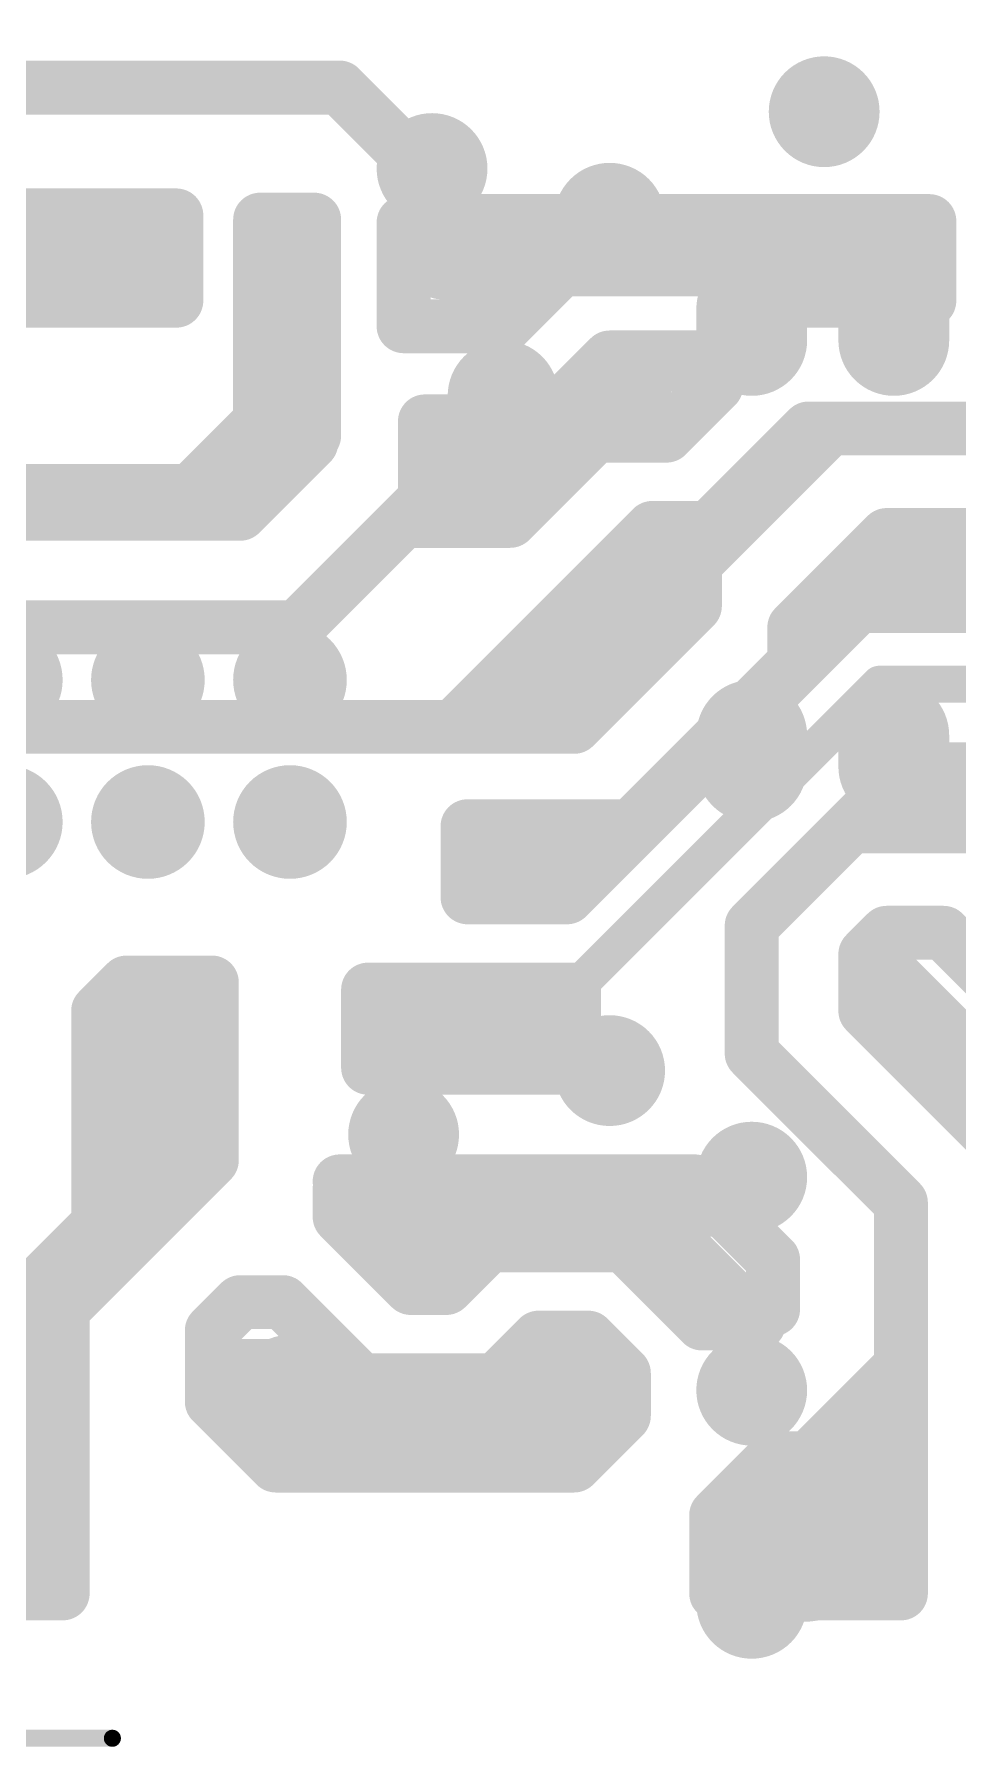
# Model space of a CAD drawing. Extents: x 13 to 23.9, y 0.2 to 11.6.
# Drawn here: x 13.691 to 14.341, y 3.804 to 5.01 of the extents above; entities that cross this region are included whole.
import ezdxf

# ---------------------------------------------------------------- set-up
doc = ezdxf.new("R2010")
doc.units = 0
doc.header["$MEASUREMENT"] = 0
doc.layers.add('BOARD', color=250, linetype='Continuous')
doc.layers.add('BOTTOM', color=250, linetype='Continuous')
doc.layers.get('0').off()

# ---------------------------------------------------------------- blocks, each defined once
blk = doc.blocks.new('UNIT_DISC')
at = {"linetype": 'Continuous', "const_width": 0.5}
blk.add_lwpolyline([(0.25, 0, 1), (-0.25, 0, 1)], format="xyb", close=True, dxfattribs=at)
blk = doc.blocks.new('SHAPE_EL_800_800_0_0_0_0')
at = {"xscale": 0.08, "yscale": 0.08, "zscale": 0.08}
blk.add_blockref('UNIT_DISC', (0, 0), dxfattribs=at)
blk = doc.blocks.new('P_EX80Y80D16A37')
at = {"layer": 'BOTTOM'}
blk.add_blockref('SHAPE_EL_800_800_0_0_0_0', (0, 0), dxfattribs=at)
blk = doc.blocks.new('P_EX80Y80D16A30')
at = {"layer": 'BOTTOM'}
blk.add_blockref('SHAPE_EL_800_800_0_0_0_0', (0, 0), dxfattribs=at)
blk = doc.blocks.new('J103')
for name, p in [('P_EX80Y80D16A30', (13.49, 9.312)), ('P_EX80Y80D16A37', (14.19, 9.312))]:
    blk.add_blockref(name, p)
blk = doc.blocks.new('SHAPE_EL_1000_1000_0_0_0_0')
at = {"xscale": 0.1, "yscale": 0.1, "zscale": 0.1}
blk.add_blockref('UNIT_DISC', (0, 0), dxfattribs=at)
blk = doc.blocks.new('P_EX100Y100D18A11')
at = {"layer": 'BOTTOM'}
blk.add_blockref('SHAPE_EL_1000_1000_0_0_0_0', (0, 0), dxfattribs=at)
blk = doc.blocks.new('P_EX100Y100D18A12')
at = {"layer": 'BOTTOM'}
blk.add_blockref('SHAPE_EL_1000_1000_0_0_0_0', (0, 0), dxfattribs=at)
blk = doc.blocks.new('P_EX100Y100D18A13')
at = {"layer": 'BOTTOM'}
blk.add_blockref('SHAPE_EL_1000_1000_0_0_0_0', (0, 0), dxfattribs=at)
blk = doc.blocks.new('P4')
for name, p in [('P_EX100Y100D18A13', (13.475, 9.087)), ('P_EX100Y100D18A12', (13.675, 9.087)), ('P_EX100Y100D18A11', (13.875, 9.087))]:
    blk.add_blockref(name, p)
blk = doc.blocks.new('P_EX100Y100D18A14')
at = {"layer": 'BOTTOM'}
blk.add_blockref('SHAPE_EL_1000_1000_0_0_0_0', (0, 0), dxfattribs=at)
blk = doc.blocks.new('P_EX100Y100D18A15')
at = {"layer": 'BOTTOM'}
blk.add_blockref('SHAPE_EL_1000_1000_0_0_0_0', (0, 0), dxfattribs=at)
blk = doc.blocks.new('P_EX100Y100D18A16')
at = {"layer": 'BOTTOM'}
blk.add_blockref('SHAPE_EL_1000_1000_0_0_0_0', (0, 0), dxfattribs=at)
blk = doc.blocks.new('P3')
for name, p in [('P_EX100Y100D18A16', (14.462, 9.087)), ('P_EX100Y100D18A15', (14.662, 9.087)), ('P_EX100Y100D18A14', (14.862, 9.087))]:
    blk.add_blockref(name, p)
blk = doc.blocks.new('SHAPE_EL_780_780_0_0_0_0')
at = {"xscale": 0.078, "yscale": 0.078, "zscale": 0.078}
blk.add_blockref('UNIT_DISC', (0, 0), dxfattribs=at)
blk = doc.blocks.new('P_EX78Y78D16A')
at = {"layer": 'BOTTOM'}
blk.add_blockref('SHAPE_EL_780_780_0_0_0_0', (0, 0), dxfattribs=at)
blk = doc.blocks.new('J7')
for p in [(14.325, 10.025), (14.325, 9.425)]:
    blk.add_blockref('P_EX78Y78D16A', p)
blk = doc.blocks.new('P_EX80Y80D16A33')
at = {"layer": 'BOTTOM'}
blk.add_blockref('SHAPE_EL_800_800_0_0_0_0', (0, 0), dxfattribs=at)
blk = doc.blocks.new('P_EX80Y80D16A40')
at = {"layer": 'BOTTOM'}
blk.add_blockref('SHAPE_EL_800_800_0_0_0_0', (0, 0), dxfattribs=at)
blk = doc.blocks.new('R18C')
for name, p in [('P_EX80Y80D16A33', (13.835, 9.856)), ('P_EX80Y80D16A40', (14.235, 9.857))]:
    blk.add_blockref(name, p)
blk = doc.blocks.new('P_EX80Y80D16A11')
at = {"layer": 'BOTTOM'}
blk.add_blockref('SHAPE_EL_800_800_0_0_0_0', (0, 0), dxfattribs=at)
blk = doc.blocks.new('P_EX80Y80D16A41')
at = {"layer": 'BOTTOM'}
blk.add_blockref('SHAPE_EL_800_800_0_0_0_0', (0, 0), dxfattribs=at)
blk = doc.blocks.new('F')
for name, p in [('P_EX80Y80D16A11', (13.995, 9.447)), ('P_EX80Y80D16A41', (14.195, 9.447))]:
    blk.add_blockref(name, p)
blk = doc.blocks.new('SHAPE_OV_800_800_0_0_0_0')
at = {"linetype": 'Continuous', "const_width": 0.08}
blk.add_lwpolyline([(0, 0), (0, 0)], dxfattribs=at)
at = {"xscale": 0.08, "yscale": 0.08, "zscale": 0.08}
blk.add_blockref('UNIT_DISC', (0, 0), dxfattribs=at)
blk.add_blockref('UNIT_DISC', (0, 0), dxfattribs=at)
blk = doc.blocks.new('P_OX80Y80D17A')
at = {"layer": 'BOTTOM'}
blk.add_blockref('SHAPE_OV_800_800_0_0_0_0', (0, 0), dxfattribs=at)
blk = doc.blocks.new('CN1')
for p in [(13.7, 9.7), (13.8, 9.7), (13.9, 9.7), (14, 9.7), (14.1, 9.7), (13.7, 9.6), (13.8, 9.6), (13.9, 9.6), (14, 9.6), (14.1, 9.6)]:
    blk.add_blockref('P_OX80Y80D17A', p)
blk = doc.blocks.new('J4')
for p in [(13.7, 9.2), (14.1, 9.2)]:
    blk.add_blockref('P_EX78Y78D16A', p)
blk = doc.blocks.new('J6')
for p in [(13.8, 10.06), (14.2, 10.06)]:
    blk.add_blockref('P_EX78Y78D16A', p)
blk = doc.blocks.new('SHAPE_OV_780_1000_0_0_0_0')
at = {"linetype": 'Continuous', "const_width": 0.078}
blk.add_lwpolyline([(0, -0.011), (0, 0.011)], dxfattribs=at)
at = {"xscale": 0.078, "yscale": 0.078, "zscale": 0.078}
for p in [(0, 0.011), (0, -0.011)]:
    blk.add_blockref('UNIT_DISC', p, dxfattribs=at)
blk = doc.blocks.new('P_OX78Y100D16A')
at = {"layer": 'BOTTOM'}
blk.add_blockref('SHAPE_OV_780_1000_0_0_0_0', (0, 0), dxfattribs=at)
blk = doc.blocks.new('U1')
for p in [(14.425, 9.95), (14.525, 9.95), (14.625, 9.95), (14.725, 9.95), (14.425, 9.65), (14.525, 9.65), (14.625, 9.65), (14.725, 9.65)]:
    blk.add_blockref('P_OX78Y100D16A', p)
blk = doc.blocks.new('R6')
for p in [(14.475, 10.5), (14.476, 10.1)]:
    blk.add_blockref('P_EX78Y78D16A', p)
blk = doc.blocks.new('J5')
for p in [(13.78, 9.38), (14.18, 9.38)]:
    blk.add_blockref('P_EX78Y78D16A', p)
blk = doc.blocks.new('R3')
for p in [(14.425, 9.05), (14.825, 9.05)]:
    blk.add_blockref('P_EX78Y78D16A', p)
blk = doc.blocks.new('R1')
for p in [(13.85, 9.9), (14.25, 9.9)]:
    blk.add_blockref('P_EX78Y78D16A', p)
blk = doc.blocks.new('R5')
for p in [(14.425, 9.35), (14.825, 9.35)]:
    blk.add_blockref('P_EX78Y78D16A', p)
blk = doc.blocks.new('R4')
for p in [(14.425, 9.2), (14.825, 9.2)]:
    blk.add_blockref('P_EX78Y78D16A', p)

msp = doc.modelspace()

# ---------------------------------------------------------------- linework, layer by layer
at = {"layer": 'BOARD', "linetype": 'Continuous', "const_width": 0.012}
msp.add_lwpolyline([(13.0457, 3.8101), (13.7457, 3.8101)], dxfattribs=at)
at = {"layer": 'BOTTOM', "linetype": 'Continuous'}
for points, const_width in [([(13.6657, 4.9721), (13.9057, 4.9721)], 0.038), ([(13.9057, 4.9721), (13.9707, 4.9071)], 0.038), ([(13.9707, 4.8471), (13.9707, 4.9071)], 0.038), ([(13.5557, 4.8821), (13.7907, 4.8821)], 0.038), ([(13.7887, 4.8661), (13.7887, 4.8791)], 0.038), ([(13.7887, 4.8661), (13.7887, 4.8791)], 0.038), ([(13.7907, 4.8321), (13.7907, 4.8821)], 0.038), ([(13.8497, 4.7371), (13.8497, 4.8791)], 0.038), ([(13.8497, 4.7371), (13.8497, 4.8791)], 0.038), ([(13.8507, 4.8791), (13.8877, 4.8791)], 0.038), ([(13.8507, 4.8791), (13.8877, 4.8791)], 0.038), ([(13.8877, 4.7271), (13.8877, 4.8791)], 0.038), ([(13.8877, 4.7271), (13.8877, 4.8791)], 0.038), ([(13.9507, 4.8041), (13.9507, 4.8771)], 0.038), ([(13.9507, 4.8041), (13.9507, 4.8771)], 0.038), ([(13.9537, 4.8781), (14.3207, 4.8781)], 0.038), ([(13.9537, 4.8781), (14.3207, 4.8781)], 0.038), ([(14.3207, 4.8221), (14.3207, 4.8781)], 0.038), ([(14.3207, 4.8221), (14.3207, 4.8781)], 0.038), ([(13.7887, 4.8291), (13.7887, 4.8661)], 0.038), ([(13.7887, 4.8291), (13.7887, 4.8661)], 0.038), ([(13.9767, 4.8421), (13.9767, 4.8721)], 0.038), ([(13.9767, 4.8421), (13.9767, 4.8721)], 0.038), ([(13.5607, 4.8521), (13.7807, 4.8521)], 0.038), ([(13.6707, 4.8561), (13.7707, 4.8561)], 0.05), ([(13.6707, 4.8561), (13.7707, 4.8561)], 0.05), ([(13.6707, 4.8561), (13.7707, 4.8561)], 0.038), ([(13.6707, 4.8561), (13.7707, 4.8561)], 0.038), ([(13.7907, 4.8221), (13.7907, 4.8521)], 0.038), ([(13.8707, 4.7311), (13.8707, 4.8561)], 0.05), ([(13.8707, 4.7311), (13.8707, 4.8561)], 0.038), ([(13.8707, 4.7311), (13.8707, 4.8561)], 0.038), ([(13.9707, 4.8561), (14.2707, 4.8561)], 0.05), ([(13.9707, 4.8561), (14.2707, 4.8561)], 0.05), ([(13.9707, 4.8561), (14.2707, 4.8561)], 0.038), ([(13.9707, 4.8561), (14.2707, 4.8561)], 0.038), ([(14.2587, 4.8551), (14.3087, 4.8551)], 0.038), ([(14.2587, 4.8551), (14.3087, 4.8551)], 0.038), ([(14.3087, 4.8551), (14.3147, 4.8491)], 0.038), ([(14.3087, 4.8551), (14.3147, 4.8491)], 0.038), ([(13.9767, 4.8421), (13.9827, 4.8421)], 0.038), ([(13.9767, 4.8421), (13.9827, 4.8421)], 0.038), ([(13.9827, 4.8421), (14.0017, 4.8421)], 0.038), ([(13.9827, 4.8421), (14.0017, 4.8421)], 0.038), ([(14.0017, 4.8421), (14.0157, 4.8281)], 0.038), ([(14.0017, 4.8421), (14.0157, 4.8281)], 0.038), ([(14.0217, 4.8041), (14.0617, 4.8441)], 0.038), ([(14.0217, 4.8041), (14.0617, 4.8441)], 0.038), ([(14.0617, 4.8441), (14.2117, 4.8441)], 0.038), ([(14.0617, 4.8441), (14.2117, 4.8441)], 0.038), ([(14.2117, 4.8441), (14.2337, 4.8221)], 0.038), ([(14.2117, 4.8441), (14.2337, 4.8221)], 0.038), ([(13.5927, 4.8291), (13.7887, 4.8291)], 0.038), ([(13.5927, 4.8291), (13.7887, 4.8291)], 0.038), ([(13.8857, 4.7221), (13.8857, 4.8371)], 0.038), ([(13.5457, 4.8221), (13.7907, 4.8221)], 0.038), ([(14.2337, 4.8221), (14.3207, 4.8221)], 0.038), ([(14.2337, 4.8221), (14.3207, 4.8221)], 0.038), ([(13.9507, 4.8041), (14.0217, 4.8041)], 0.038), ([(13.9507, 4.8041), (14.0217, 4.8041)], 0.038), ([(14.0257, 4.7121), (14.0957, 4.7821)], 0.038), ([(14.0957, 4.7821), (14.1457, 4.7821)], 0.038), ([(14.1207, 4.7821), (14.1707, 4.7821)], 0.038), ([(14.1307, 4.7821), (14.1707, 4.7821)], 0.038), ([(14.1457, 4.7771), (14.1457, 4.7821)], 0.038), ([(14.1707, 4.7621), (14.1707, 4.7821)], 0.038), ([(14.1707, 4.7671), (14.1707, 4.7821)], 0.038), ([(14.0507, 4.7371), (14.0907, 4.7771)], 0.038), ([(14.0907, 4.7771), (14.1457, 4.7771)], 0.038), ([(14.1657, 4.7671), (14.1707, 4.7671)], 0.038), ([(14.0757, 4.7171), (14.1207, 4.7621)], 0.038), ([(14.1357, 4.7271), (14.1707, 4.7621)], 0.038), ([(13.8007, 4.6881), (13.8497, 4.7371)], 0.038), ([(13.8007, 4.6881), (13.8497, 4.7371)], 0.038), ([(13.9657, 4.7371), (14.0507, 4.7371)], 0.038), ([(13.9657, 4.6771), (13.9657, 4.7371)], 0.038), ([(14.1257, 4.6221), (14.2357, 4.7321)], 0.038), ([(14.2357, 4.7321), (14.3607, 4.7321)], 0.038), ([(13.8357, 4.6721), (13.8857, 4.7221)], 0.038), ([(14.0257, 4.6671), (14.0857, 4.7271)], 0.038), ([(14.0307, 4.5221), (14.2307, 4.7221)], 0.038), ([(14.0857, 4.7271), (14.1357, 4.7271)], 0.038), ([(14.1557, 4.6371), (14.2457, 4.7271)], 0.038), ([(13.8157, 4.6801), (13.8457, 4.7101)], 0.038), ([(13.8457, 4.7101), (13.8557, 4.7101)], 0.038), ([(13.8757, 4.5921), (14.0007, 4.7171)], 0.038), ([(14.0007, 4.7171), (14.0757, 4.7171)], 0.038), ([(13.6387, 4.6881), (13.8007, 4.6881)], 0.038), ([(13.6387, 4.6881), (13.8007, 4.6881)], 0.038), ([(13.4657, 4.6721), (13.8357, 4.6721)], 0.038), ([(13.8757, 4.5921), (13.9507, 4.6671)], 0.038), ([(13.9507, 4.6671), (14.0257, 4.6671)], 0.038), ([(13.9857, 4.5221), (14.1257, 4.6621)], 0.038), ([(14.1257, 4.6621), (14.1607, 4.6621)], 0.038), ([(14.2257, 4.5921), (14.2907, 4.6571)], 0.038), ([(14.2907, 4.6571), (14.4007, 4.6571)], 0.038), ([(14.0607, 4.5571), (14.1407, 4.6371)], 0.038), ([(14.1557, 4.6071), (14.1557, 4.6371)], 0.038), ([(14.0257, 4.5221), (14.1307, 4.6271)], 0.038), ([(14.0857, 4.4221), (14.2907, 4.6271)], 0.038), ([(14.2907, 4.6271), (14.3957, 4.6271)], 0.038), ([(14.0657, 4.4021), (14.2707, 4.6071)], 0.038), ([(14.0707, 4.5221), (14.1557, 4.6071)], 0.038), ([(14.2707, 4.6071), (14.3857, 4.6071)], 0.038), ([(13.5407, 4.5921), (13.8757, 4.5921)], 0.038), ([(14.1107, 4.4521), (14.2557, 4.5971)], 0.038), ([(14.2257, 4.5671), (14.2257, 4.5921)], 0.038), ([(14.0407, 4.5571), (14.0607, 4.5571)], 0.038), ([(14.0307, 4.2971), (14.2857, 4.5521)], 0.026), ([(14.2857, 4.5521), (14.5107, 4.5521)], 0.026), ([(13.5757, 4.5221), (13.7307, 4.5221)], 0.038), ([(13.6107, 4.5221), (14.0257, 4.5221)], 0.038), ([(13.9857, 4.5221), (14.0707, 4.5221)], 0.038), ([(14.1957, 4.3821), (14.3057, 4.4921)], 0.038), ([(14.3057, 4.4921), (14.4307, 4.4921)], 0.038), ([(14.3057, 4.4771), (14.4007, 4.4771)], 0.038), ([(13.9957, 4.4521), (14.1107, 4.4521)], 0.038), ([(13.9957, 4.4021), (13.9957, 4.4521)], 0.038), ([(14.1957, 4.3821), (14.2657, 4.4521)], 0.038), ([(14.2657, 4.4521), (14.7657, 4.4521)], 0.038), ([(14.3557, 4.4521), (14.4007, 4.4071)], 0.038), ([(14.0057, 4.4321), (14.0607, 4.4321)], 0.038), ([(14.0457, 4.4321), (14.0757, 4.4321)], 0.038), ([(13.9957, 4.4021), (14.0657, 4.4021)], 0.038), ([(14.1957, 4.3121), (14.1957, 4.3821)], 0.038), ([(14.2757, 4.3621), (14.2907, 4.3771)], 0.038), ([(14.2907, 4.3771), (14.3307, 4.3771)], 0.038), ([(14.3307, 4.3771), (14.3607, 4.3471)], 0.038), ([(14.2757, 4.3221), (14.2757, 4.3621)], 0.038), ([(14.2957, 4.3471), (14.4757, 4.1671)], 0.038), ([(13.7357, 4.3221), (13.7557, 4.3421)], 0.038), ([(13.7557, 4.3421), (13.8157, 4.3421)], 0.038), ([(13.8157, 4.2171), (13.8157, 4.3421)], 0.038), ([(13.9257, 4.3371), (14.0707, 4.3371)], 0.038), ([(13.9257, 4.2821), (13.9257, 4.3371)], 0.038), ([(14.0707, 4.2821), (14.0707, 4.3371)], 0.038), ([(13.7357, 4.1671), (13.7357, 4.3221)], 0.038), ([(14.1957, 4.2921), (14.1957, 4.3271)], 0.038), ([(14.2757, 4.3221), (14.4257, 4.1721)], 0.038), ([(13.7657, 4.1771), (13.7657, 4.2971)], 0.038), ([(13.7857, 4.2171), (13.7857, 4.2971)], 0.038), ([(13.9257, 4.3071), (14.0507, 4.3071)], 0.038), ([(13.9607, 4.2971), (14.0307, 4.2971)], 0.026), ([(14.1957, 4.2921), (14.3007, 4.1871)], 0.038), ([(13.9257, 4.2821), (14.0707, 4.2821)], 0.038), ([(13.9257, 4.2821), (13.9707, 4.2821)], 0.038), ([(13.7107, 4.1121), (13.8157, 4.2171)], 0.038), ([(13.9057, 4.2021), (13.9907, 4.2021)], 0.038), ([(13.9607, 4.2021), (14.1557, 4.2021)], 0.038), ([(13.9907, 4.2021), (14.0107, 4.1821)], 0.038), ([(14.1557, 4.2021), (14.2107, 4.1471)], 0.038), ([(13.9057, 4.1771), (13.9057, 4.1971)], 0.038), ([(13.5907, 4.0271), (13.7507, 4.1871)], 0.038), ([(13.6557, 4.0671), (13.7657, 4.1771)], 0.038), ([(13.9057, 4.1771), (13.9557, 4.1271)], 0.038), ([(13.9357, 4.1821), (13.9557, 4.1621)], 0.038), ([(13.9457, 4.1771), (13.9807, 4.1771)], 0.038), ([(14.0107, 4.1821), (14.1757, 4.1821)], 0.038), ([(14.1757, 4.1821), (14.2107, 4.1471)], 0.038), ([(14.3007, 4.0721), (14.3007, 4.1871)], 0.038), ([(13.5907, 4.0221), (13.7357, 4.1671)], 0.038), ([(13.9757, 4.1621), (13.9857, 4.1721)], 0.038), ([(13.9857, 4.1721), (14.1307, 4.1721)], 0.038), ([(14.1307, 4.1721), (14.1807, 4.1221)], 0.038), ([(13.9557, 4.1621), (13.9757, 4.1621)], 0.038), ([(13.9807, 4.1271), (14.0107, 4.1571)], 0.038), ([(13.9907, 4.1621), (14.1107, 4.1621)], 0.038), ([(14.0107, 4.1571), (14.1057, 4.1571)], 0.038), ([(14.0607, 4.1571), (14.1057, 4.1571)], 0.038), ([(14.1057, 4.1571), (14.1607, 4.1021)], 0.038), ([(14.2107, 4.1121), (14.2107, 4.1471)], 0.038), ([(14.2107, 4.1171), (14.2107, 4.1471)], 0.038), ([(13.8157, 4.0971), (13.8357, 4.1171)], 0.038), ([(13.8357, 4.1171), (13.8557, 4.1171)], 0.038), ([(13.8457, 4.1171), (13.8657, 4.1171)], 0.038), ([(13.8657, 4.1171), (13.9207, 4.0621)], 0.038), ([(13.9557, 4.1271), (13.9807, 4.1271)], 0.038), ([(13.7107, 3.9121), (13.7107, 4.1121)], 0.038), ([(14.2007, 4.1021), (14.2007, 4.1071)], 0.038), ([(13.8157, 4.0471), (13.8157, 4.0971)], 0.038), ([(14.0157, 4.0621), (14.0457, 4.0921)], 0.038), ([(14.0457, 4.0921), (14.0807, 4.0921)], 0.038), ([(14.0807, 4.0921), (14.1057, 4.0671)], 0.038), ([(14.1607, 4.1021), (14.2007, 4.1021)], 0.038), ([(14.1907, 4.1021), (14.2007, 4.1021)], 0.038), ([(14.3007, 3.9121), (14.3007, 4.1021)], 0.038), ([(13.6857, 3.9571), (13.6857, 4.0721)], 0.038), ([(13.8307, 4.0721), (13.8707, 4.0321)], 0.038), ([(13.8307, 4.0721), (13.8757, 4.0721)], 0.038), ([(13.8757, 4.0721), (13.8957, 4.0521)], 0.038), ([(14.0507, 4.0521), (14.0707, 4.0721)], 0.038), ([(14.2357, 4.0071), (14.3007, 4.0721)], 0.038), ([(13.9207, 4.0621), (14.0157, 4.0621)], 0.038), ([(14.0757, 4.0521), (14.0757, 4.0671)], 0.038), ([(14.1057, 4.0371), (14.1057, 4.0671)], 0.038), ([(13.8157, 4.0471), (13.8607, 4.0021)], 0.038), ([(13.8957, 4.0521), (14.0507, 4.0521)], 0.038), ([(14.0557, 4.0321), (14.0757, 4.0521)], 0.038), ([(13.8707, 4.0321), (14.0557, 4.0321)], 0.038), ([(14.0707, 4.0021), (14.1057, 4.0371)], 0.038), ([(14.2307, 3.9621), (14.2857, 4.0171)], 0.038), ([(14.2857, 3.9421), (14.2857, 4.0171)], 0.038), ([(13.8607, 4.0021), (14.0707, 4.0021)], 0.038), ([(14.1707, 3.9671), (14.2107, 4.0071)], 0.038), ([(14.2107, 4.0071), (14.2357, 4.0071)], 0.038), ([(14.1707, 3.9121), (14.1707, 3.9671)], 0.038), ([(14.2307, 3.9371), (14.2307, 3.9621)], 0.038), ([(13.5907, 3.9121), (13.7107, 3.9121)], 0.038), ([(14.1707, 3.9121), (14.2207, 3.9121)], 0.038), ([(14.2307, 3.9121), (14.3007, 3.9121)], 0.038)]:
    msp.add_lwpolyline(points, dxfattribs=dict(at, const_width=const_width))

# ---------------------------------------------------------------- block references
for name in ['R6', 'J6', 'J7', 'U1', 'R1', 'R18C', 'CN1', 'F', 'J5', 'R5', 'J103', 'J4', 'R4', 'P4', 'P3', 'R3']:
    msp.add_blockref(name, (-0.2293, -5.1449))
at = {"layer": 'BOARD', "xscale": 0.01200000000000045, "yscale": 0.01200000000000045, "zscale": 0.012}
msp.add_blockref('UNIT_DISC', (13.7457, 3.8101), dxfattribs=at)
at = {"layer": 'BOTTOM'}
for p, xscale, yscale, zscale in [((13.9057, 4.9721), 0.03800000000000026, 0.03800000000000026, 0.038), ((13.9057, 4.9721), 0.03800000000000026, 0.03800000000000026, 0.038), ((13.9707, 4.9071), 0.03800000000000026, 0.03800000000000026, 0.038), ((13.9707, 4.9071), 0.03800000000000026, 0.03800000000000026, 0.038), ((13.7887, 4.8791), 0.03800000000000026, 0.03800000000000026, 0.038), ((13.7887, 4.8791), 0.03800000000000026, 0.03800000000000026, 0.038), ((13.7907, 4.8821), 0.03800000000000026, 0.03800000000000026, 0.038), ((13.7907, 4.8821), 0.03800000000000026, 0.03800000000000026, 0.038), ((13.8497, 4.8791), 0.03800000000000026, 0.03800000000000026, 0.038), ((13.8497, 4.8791), 0.03800000000000026, 0.03800000000000026, 0.038), ((13.8507, 4.8791), 0.03800000000000026, 0.03800000000000026, 0.038), ((13.8507, 4.8791), 0.03800000000000026, 0.03800000000000026, 0.038), ((13.8877, 4.8791), 0.03800000000000026, 0.03800000000000026, 0.038), ((13.8877, 4.8791), 0.03800000000000026, 0.03800000000000026, 0.038), ((13.8877, 4.8791), 0.03800000000000026, 0.03800000000000026, 0.038), ((13.8877, 4.8791), 0.03800000000000026, 0.03800000000000026, 0.038), ((13.9507, 4.8771), 0.03800000000000026, 0.03800000000000026, 0.038), ((13.9507, 4.8771), 0.03800000000000026, 0.03800000000000026, 0.038), ((13.9537, 4.8781), 0.03800000000000026, 0.03800000000000026, 0.038), ((13.9537, 4.8781), 0.03800000000000026, 0.03800000000000026, 0.038), ((14.3207, 4.8781), 0.03800000000000026, 0.03800000000000026, 0.038), ((14.3207, 4.8781), 0.03800000000000026, 0.03800000000000026, 0.038), ((14.3207, 4.8781), 0.03800000000000026, 0.03800000000000026, 0.038), ((14.3207, 4.8781), 0.03800000000000026, 0.03800000000000026, 0.038), ((13.7887, 4.8661), 0.03800000000000026, 0.03800000000000026, 0.038), ((13.7887, 4.8661), 0.03800000000000026, 0.03800000000000026, 0.038), ((13.7887, 4.8661), 0.03800000000000026, 0.03800000000000026, 0.038), ((13.7887, 4.8661), 0.03800000000000026, 0.03800000000000026, 0.038), ((13.9767, 4.8721), 0.03800000000000026, 0.03800000000000026, 0.038), ((13.9767, 4.8721), 0.03800000000000026, 0.03800000000000026, 0.038), ((13.6707, 4.8561), 0.05000000000000071, 0.05000000000000071, 0.05), ((13.6707, 4.8561), 0.05000000000000071, 0.05000000000000071, 0.05), ((13.7707, 4.8561), 0.05000000000000071, 0.05000000000000071, 0.05), ((13.7707, 4.8561), 0.05000000000000071, 0.05000000000000071, 0.05), ((13.7707, 4.8561), 0.03800000000000026, 0.03800000000000026, 0.038), ((13.7707, 4.8561), 0.03800000000000026, 0.03800000000000026, 0.038), ((13.7807, 4.8521), 0.03800000000000026, 0.03800000000000026, 0.038), ((13.7907, 4.8521), 0.03800000000000026, 0.03800000000000026, 0.038), ((13.8707, 4.8561), 0.05000000000000071, 0.05000000000000071, 0.05), ((13.8707, 4.8561), 0.03800000000000026, 0.03800000000000026, 0.038), ((13.8707, 4.8561), 0.03800000000000026, 0.03800000000000026, 0.038), ((13.9707, 4.8561), 0.05000000000000071, 0.05000000000000071, 0.05), ((13.9707, 4.8561), 0.05000000000000071, 0.05000000000000071, 0.05), ((13.9707, 4.8561), 0.03800000000000026, 0.03800000000000026, 0.038), ((13.9707, 4.8561), 0.03800000000000026, 0.03800000000000026, 0.038), ((14.2587, 4.8551), 0.03800000000000026, 0.03800000000000026, 0.038), ((14.2587, 4.8551), 0.03800000000000026, 0.03800000000000026, 0.038), ((14.2707, 4.8561), 0.05000000000000071, 0.05000000000000071, 0.05), ((14.2707, 4.8561), 0.05000000000000071, 0.05000000000000071, 0.05), ((14.2707, 4.8561), 0.03800000000000026, 0.03800000000000026, 0.038), ((14.2707, 4.8561), 0.03800000000000026, 0.03800000000000026, 0.038), ((14.3087, 4.8551), 0.03800000000000026, 0.03800000000000026, 0.038), ((14.3087, 4.8551), 0.03800000000000026, 0.03800000000000026, 0.038), ((14.3087, 4.8551), 0.03800000000000026, 0.03800000000000026, 0.038), ((14.3087, 4.8551), 0.03800000000000026, 0.03800000000000026, 0.038), ((13.9707, 4.8471), 0.03800000000000026, 0.03800000000000026, 0.038), ((13.9767, 4.8421), 0.03800000000000026, 0.03800000000000026, 0.038), ((13.9767, 4.8421), 0.03800000000000026, 0.03800000000000026, 0.038), ((13.9767, 4.8421), 0.03800000000000026, 0.03800000000000026, 0.038), ((13.9767, 4.8421), 0.03800000000000026, 0.03800000000000026, 0.038), ((13.9827, 4.8421), 0.03800000000000026, 0.03800000000000026, 0.038), ((13.9827, 4.8421), 0.03800000000000026, 0.03800000000000026, 0.038), ((13.9827, 4.8421), 0.03800000000000026, 0.03800000000000026, 0.038), ((13.9827, 4.8421), 0.03800000000000026, 0.03800000000000026, 0.038), ((14.0017, 4.8421), 0.03800000000000026, 0.03800000000000026, 0.038), ((14.0017, 4.8421), 0.03800000000000026, 0.03800000000000026, 0.038), ((14.0017, 4.8421), 0.03800000000000026, 0.03800000000000026, 0.038), ((14.0017, 4.8421), 0.03800000000000026, 0.03800000000000026, 0.038), ((14.0617, 4.8441), 0.03800000000000026, 0.03800000000000026, 0.038), ((14.0617, 4.8441), 0.03800000000000026, 0.03800000000000026, 0.038), ((14.0617, 4.8441), 0.03800000000000026, 0.03800000000000026, 0.038), ((14.0617, 4.8441), 0.03800000000000026, 0.03800000000000026, 0.038), ((14.2117, 4.8441), 0.03800000000000026, 0.03800000000000026, 0.038), ((14.2117, 4.8441), 0.03800000000000026, 0.03800000000000026, 0.038), ((14.2117, 4.8441), 0.03800000000000026, 0.03800000000000026, 0.038), ((14.2117, 4.8441), 0.03800000000000026, 0.03800000000000026, 0.038), ((14.3147, 4.8491), 0.03800000000000026, 0.03800000000000026, 0.038), ((14.3147, 4.8491), 0.03800000000000026, 0.03800000000000026, 0.038), ((13.7887, 4.8291), 0.03800000000000026, 0.03800000000000026, 0.038), ((13.7887, 4.8291), 0.03800000000000026, 0.03800000000000026, 0.038), ((13.7887, 4.8291), 0.03800000000000026, 0.03800000000000026, 0.038), ((13.7887, 4.8291), 0.03800000000000026, 0.03800000000000026, 0.038), ((13.7907, 4.8321), 0.03800000000000026, 0.03800000000000026, 0.038), ((13.8857, 4.8371), 0.03800000000000026, 0.03800000000000026, 0.038), ((14.0157, 4.8281), 0.03800000000000026, 0.03800000000000026, 0.038), ((14.0157, 4.8281), 0.03800000000000026, 0.03800000000000026, 0.038), ((13.7907, 4.8221), 0.03800000000000026, 0.03800000000000026, 0.038), ((13.7907, 4.8221), 0.03800000000000026, 0.03800000000000026, 0.038), ((14.2337, 4.8221), 0.03800000000000026, 0.03800000000000026, 0.038), ((14.2337, 4.8221), 0.03800000000000026, 0.03800000000000026, 0.038), ((14.2337, 4.8221), 0.03800000000000026, 0.03800000000000026, 0.038), ((14.2337, 4.8221), 0.03800000000000026, 0.03800000000000026, 0.038), ((14.3207, 4.8221), 0.03800000000000026, 0.03800000000000026, 0.038), ((14.3207, 4.8221), 0.03800000000000026, 0.03800000000000026, 0.038), ((14.3207, 4.8221), 0.03800000000000026, 0.03800000000000026, 0.038), ((14.3207, 4.8221), 0.03800000000000026, 0.03800000000000026, 0.038), ((13.9507, 4.8041), 0.03800000000000026, 0.03800000000000026, 0.038), ((13.9507, 4.8041), 0.03800000000000026, 0.03800000000000026, 0.038), ((13.9507, 4.8041), 0.03800000000000026, 0.03800000000000026, 0.038), ((13.9507, 4.8041), 0.03800000000000026, 0.03800000000000026, 0.038), ((14.0217, 4.8041), 0.03800000000000026, 0.03800000000000026, 0.038), ((14.0217, 4.8041), 0.03800000000000026, 0.03800000000000026, 0.038), ((14.0217, 4.8041), 0.03800000000000026, 0.03800000000000026, 0.038), ((14.0217, 4.8041), 0.03800000000000026, 0.03800000000000026, 0.038), ((14.0957, 4.7821), 0.03800000000000026, 0.03800000000000026, 0.038), ((14.0957, 4.7821), 0.03800000000000026, 0.03800000000000026, 0.038), ((14.1207, 4.7821), 0.03800000000000026, 0.03800000000000026, 0.038), ((14.1307, 4.7821), 0.03800000000000026, 0.03800000000000026, 0.038), ((14.1457, 4.7821), 0.03800000000000026, 0.03800000000000026, 0.038), ((14.1457, 4.7821), 0.03800000000000026, 0.03800000000000026, 0.038), ((14.1707, 4.7821), 0.03800000000000026, 0.03800000000000026, 0.038), ((14.1707, 4.7821), 0.03800000000000026, 0.03800000000000026, 0.038), ((14.1707, 4.7821), 0.03800000000000026, 0.03800000000000026, 0.038), ((14.1707, 4.7821), 0.03800000000000026, 0.03800000000000026, 0.038), ((14.0907, 4.7771), 0.03800000000000026, 0.03800000000000026, 0.038), ((14.0907, 4.7771), 0.03800000000000026, 0.03800000000000026, 0.038), ((14.1457, 4.7771), 0.03800000000000026, 0.03800000000000026, 0.038), ((14.1457, 4.7771), 0.03800000000000026, 0.03800000000000026, 0.038), ((14.1657, 4.7671), 0.03800000000000026, 0.03800000000000026, 0.038), ((14.1707, 4.7671), 0.03800000000000026, 0.03800000000000026, 0.038), ((14.1707, 4.7671), 0.03800000000000026, 0.03800000000000026, 0.038), ((14.1207, 4.7621), 0.03800000000000026, 0.03800000000000026, 0.038), ((14.1707, 4.7621), 0.03800000000000026, 0.03800000000000026, 0.038), ((14.1707, 4.7621), 0.03800000000000026, 0.03800000000000026, 0.038), ((13.8497, 4.7371), 0.03800000000000026, 0.03800000000000026, 0.038), ((13.8497, 4.7371), 0.03800000000000026, 0.03800000000000026, 0.038), ((13.8497, 4.7371), 0.03800000000000026, 0.03800000000000026, 0.038), ((13.8497, 4.7371), 0.03800000000000026, 0.03800000000000026, 0.038), ((13.8707, 4.7311), 0.05000000000000071, 0.05000000000000071, 0.05), ((13.8707, 4.7311), 0.03800000000000026, 0.03800000000000026, 0.038), ((13.8707, 4.7311), 0.03800000000000026, 0.03800000000000026, 0.038), ((13.9657, 4.7371), 0.03800000000000026, 0.03800000000000026, 0.038), ((13.9657, 4.7371), 0.03800000000000026, 0.03800000000000026, 0.038), ((14.0507, 4.7371), 0.03800000000000026, 0.03800000000000026, 0.038), ((14.0507, 4.7371), 0.03800000000000026, 0.03800000000000026, 0.038), ((14.2357, 4.7321), 0.03800000000000026, 0.03800000000000026, 0.038), ((14.2357, 4.7321), 0.03800000000000026, 0.03800000000000026, 0.038), ((13.8857, 4.7221), 0.03800000000000026, 0.03800000000000026, 0.038), ((13.8857, 4.7221), 0.03800000000000026, 0.03800000000000026, 0.038), ((13.8877, 4.7271), 0.03800000000000026, 0.03800000000000026, 0.038), ((13.8877, 4.7271), 0.03800000000000026, 0.03800000000000026, 0.038), ((14.0857, 4.7271), 0.03800000000000026, 0.03800000000000026, 0.038), ((14.0857, 4.7271), 0.03800000000000026, 0.03800000000000026, 0.038), ((14.1357, 4.7271), 0.03800000000000026, 0.03800000000000026, 0.038), ((14.1357, 4.7271), 0.03800000000000026, 0.03800000000000026, 0.038), ((14.2307, 4.7221), 0.03800000000000026, 0.03800000000000026, 0.038), ((14.2457, 4.7271), 0.03800000000000026, 0.03800000000000026, 0.038), ((13.8457, 4.7101), 0.03800000000000026, 0.03800000000000026, 0.038), ((13.8457, 4.7101), 0.03800000000000026, 0.03800000000000026, 0.038), ((13.8557, 4.7101), 0.03800000000000026, 0.03800000000000026, 0.038), ((14.0007, 4.7171), 0.03800000000000026, 0.03800000000000026, 0.038), ((14.0007, 4.7171), 0.03800000000000026, 0.03800000000000026, 0.038), ((14.0257, 4.7121), 0.03800000000000026, 0.03800000000000026, 0.038), ((14.0757, 4.7171), 0.03800000000000026, 0.03800000000000026, 0.038), ((14.0757, 4.7171), 0.03800000000000026, 0.03800000000000026, 0.038), ((13.8007, 4.6881), 0.03800000000000026, 0.03800000000000026, 0.038), ((13.8007, 4.6881), 0.03800000000000026, 0.03800000000000026, 0.038), ((13.8007, 4.6881), 0.03800000000000026, 0.03800000000000026, 0.038), ((13.8007, 4.6881), 0.03800000000000026, 0.03800000000000026, 0.038), ((13.8157, 4.6801), 0.03800000000000026, 0.03800000000000026, 0.038), ((13.8357, 4.6721), 0.03800000000000026, 0.03800000000000026, 0.038), ((13.8357, 4.6721), 0.03800000000000026, 0.03800000000000026, 0.038), ((13.9657, 4.6771), 0.03800000000000026, 0.03800000000000026, 0.038), ((13.9507, 4.6671), 0.03800000000000026, 0.03800000000000026, 0.038), ((13.9507, 4.6671), 0.03800000000000026, 0.03800000000000026, 0.038), ((14.0257, 4.6671), 0.03800000000000026, 0.03800000000000026, 0.038), ((14.0257, 4.6671), 0.03800000000000026, 0.03800000000000026, 0.038), ((14.1257, 4.6621), 0.03800000000000026, 0.03800000000000026, 0.038), ((14.1257, 4.6621), 0.03800000000000026, 0.03800000000000026, 0.038), ((14.1607, 4.6621), 0.03800000000000026, 0.03800000000000026, 0.038), ((14.2907, 4.6571), 0.03800000000000026, 0.03800000000000026, 0.038), ((14.2907, 4.6571), 0.03800000000000026, 0.03800000000000026, 0.038), ((14.1407, 4.6371), 0.03800000000000026, 0.03800000000000026, 0.038), ((14.1557, 4.6371), 0.03800000000000026, 0.03800000000000026, 0.038), ((14.1557, 4.6371), 0.03800000000000026, 0.03800000000000026, 0.038), ((14.1307, 4.6271), 0.03800000000000026, 0.03800000000000026, 0.038), ((14.2907, 4.6271), 0.03800000000000026, 0.03800000000000026, 0.038), ((14.2907, 4.6271), 0.03800000000000026, 0.03800000000000026, 0.038), ((14.1257, 4.6221), 0.03800000000000026, 0.03800000000000026, 0.038), ((14.1557, 4.6071), 0.03800000000000026, 0.03800000000000026, 0.038), ((14.1557, 4.6071), 0.03800000000000026, 0.03800000000000026, 0.038), ((14.2707, 4.6071), 0.03800000000000026, 0.03800000000000026, 0.038), ((14.2707, 4.6071), 0.03800000000000026, 0.03800000000000026, 0.038), ((13.8757, 4.5921), 0.03800000000000026, 0.03800000000000026, 0.038), ((13.8757, 4.5921), 0.03800000000000026, 0.03800000000000026, 0.038), ((13.8757, 4.5921), 0.03800000000000026, 0.03800000000000026, 0.038), ((14.2257, 4.5921), 0.03800000000000026, 0.03800000000000026, 0.038), ((14.2257, 4.5921), 0.03800000000000026, 0.03800000000000026, 0.038), ((14.2557, 4.5971), 0.03800000000000026, 0.03800000000000026, 0.038), ((14.2257, 4.5671), 0.03800000000000026, 0.03800000000000026, 0.038), ((14.0407, 4.5571), 0.03800000000000026, 0.03800000000000026, 0.038), ((14.0607, 4.5571), 0.03800000000000026, 0.03800000000000026, 0.038), ((14.0607, 4.5571), 0.03800000000000026, 0.03800000000000026, 0.038), ((14.2857, 4.5521), 0.0259999999999998, 0.0259999999999998, 0.026), ((14.2857, 4.5521), 0.0259999999999998, 0.0259999999999998, 0.026), ((13.7307, 4.5221), 0.03800000000000026, 0.03800000000000026, 0.038), ((13.9857, 4.5221), 0.03800000000000026, 0.03800000000000026, 0.038), ((13.9857, 4.5221), 0.03800000000000026, 0.03800000000000026, 0.038), ((14.0257, 4.5221), 0.03800000000000026, 0.03800000000000026, 0.038), ((14.0257, 4.5221), 0.03800000000000026, 0.03800000000000026, 0.038), ((14.0307, 4.5221), 0.03800000000000026, 0.03800000000000026, 0.038), ((14.0707, 4.5221), 0.03800000000000026, 0.03800000000000026, 0.038), ((14.0707, 4.5221), 0.03800000000000026, 0.03800000000000026, 0.038), ((14.3057, 4.4921), 0.03800000000000026, 0.03800000000000026, 0.038), ((14.3057, 4.4921), 0.03800000000000026, 0.03800000000000026, 0.038), ((14.3057, 4.4771), 0.03800000000000026, 0.03800000000000026, 0.038), ((13.9957, 4.4521), 0.03800000000000026, 0.03800000000000026, 0.038), ((13.9957, 4.4521), 0.03800000000000026, 0.03800000000000026, 0.038), ((14.1107, 4.4521), 0.03800000000000026, 0.03800000000000026, 0.038), ((14.1107, 4.4521), 0.03800000000000026, 0.03800000000000026, 0.038), ((14.2657, 4.4521), 0.03800000000000026, 0.03800000000000026, 0.038), ((14.2657, 4.4521), 0.03800000000000026, 0.03800000000000026, 0.038), ((14.3557, 4.4521), 0.03800000000000026, 0.03800000000000026, 0.038), ((14.0057, 4.4321), 0.03800000000000026, 0.03800000000000026, 0.038), ((14.0457, 4.4321), 0.03800000000000026, 0.03800000000000026, 0.038), ((14.0607, 4.4321), 0.03800000000000026, 0.03800000000000026, 0.038), ((14.0757, 4.4321), 0.03800000000000026, 0.03800000000000026, 0.038), ((14.0857, 4.4221), 0.03800000000000026, 0.03800000000000026, 0.038), ((13.9957, 4.4021), 0.03800000000000026, 0.03800000000000026, 0.038), ((13.9957, 4.4021), 0.03800000000000026, 0.03800000000000026, 0.038), ((14.0657, 4.4021), 0.03800000000000026, 0.03800000000000026, 0.038), ((14.0657, 4.4021), 0.03800000000000026, 0.03800000000000026, 0.038), ((14.1957, 4.3821), 0.03800000000000026, 0.03800000000000026, 0.038), ((14.1957, 4.3821), 0.03800000000000026, 0.03800000000000026, 0.038), ((14.1957, 4.3821), 0.03800000000000026, 0.03800000000000026, 0.038), ((14.2907, 4.3771), 0.03800000000000026, 0.03800000000000026, 0.038), ((14.2907, 4.3771), 0.03800000000000026, 0.03800000000000026, 0.038), ((14.3307, 4.3771), 0.03800000000000026, 0.03800000000000026, 0.038), ((14.3307, 4.3771), 0.03800000000000026, 0.03800000000000026, 0.038), ((14.2757, 4.3621), 0.03800000000000026, 0.03800000000000026, 0.038), ((14.2757, 4.3621), 0.03800000000000026, 0.03800000000000026, 0.038), ((14.2957, 4.3471), 0.03800000000000026, 0.03800000000000026, 0.038), ((13.7557, 4.3421), 0.03800000000000026, 0.03800000000000026, 0.038), ((13.7557, 4.3421), 0.03800000000000026, 0.03800000000000026, 0.038), ((13.8157, 4.3421), 0.03800000000000026, 0.03800000000000026, 0.038), ((13.8157, 4.3421), 0.03800000000000026, 0.03800000000000026, 0.038), ((13.9257, 4.3371), 0.03800000000000026, 0.03800000000000026, 0.038), ((13.9257, 4.3371), 0.03800000000000026, 0.03800000000000026, 0.038), ((14.0707, 4.3371), 0.03800000000000026, 0.03800000000000026, 0.038), ((14.0707, 4.3371), 0.03800000000000026, 0.03800000000000026, 0.038), ((13.7357, 4.3221), 0.03800000000000026, 0.03800000000000026, 0.038), ((13.7357, 4.3221), 0.03800000000000026, 0.03800000000000026, 0.038), ((14.1957, 4.3271), 0.03800000000000026, 0.03800000000000026, 0.038), ((14.2757, 4.3221), 0.03800000000000026, 0.03800000000000026, 0.038), ((14.2757, 4.3221), 0.03800000000000026, 0.03800000000000026, 0.038), ((14.1957, 4.3121), 0.03800000000000026, 0.03800000000000026, 0.038), ((13.7657, 4.2971), 0.03800000000000026, 0.03800000000000026, 0.038), ((13.7857, 4.2971), 0.03800000000000026, 0.03800000000000026, 0.038), ((13.9257, 4.3071), 0.03800000000000026, 0.03800000000000026, 0.038), ((14.0507, 4.3071), 0.03800000000000026, 0.03800000000000026, 0.038), ((13.9607, 4.2971), 0.0259999999999998, 0.0259999999999998, 0.026), ((14.0307, 4.2971), 0.0259999999999998, 0.0259999999999998, 0.026), ((14.0307, 4.2971), 0.0259999999999998, 0.0259999999999998, 0.026), ((14.1957, 4.2921), 0.03800000000000026, 0.03800000000000026, 0.038), ((14.1957, 4.2921), 0.03800000000000026, 0.03800000000000026, 0.038), ((13.9257, 4.2821), 0.03800000000000026, 0.03800000000000026, 0.038), ((13.9257, 4.2821), 0.03800000000000026, 0.03800000000000026, 0.038), ((13.9257, 4.2821), 0.03800000000000026, 0.03800000000000026, 0.038), ((13.9707, 4.2821), 0.03800000000000026, 0.03800000000000026, 0.038), ((14.0707, 4.2821), 0.03800000000000026, 0.03800000000000026, 0.038), ((14.0707, 4.2821), 0.03800000000000026, 0.03800000000000026, 0.038), ((13.7857, 4.2171), 0.03800000000000026, 0.03800000000000026, 0.038), ((13.8157, 4.2171), 0.03800000000000026, 0.03800000000000026, 0.038), ((13.8157, 4.2171), 0.03800000000000026, 0.03800000000000026, 0.038), ((13.9057, 4.2021), 0.03800000000000026, 0.03800000000000026, 0.038), ((13.9607, 4.2021), 0.03800000000000026, 0.03800000000000026, 0.038), ((13.9907, 4.2021), 0.03800000000000026, 0.03800000000000026, 0.038), ((13.9907, 4.2021), 0.03800000000000026, 0.03800000000000026, 0.038), ((14.1557, 4.2021), 0.03800000000000026, 0.03800000000000026, 0.038), ((14.1557, 4.2021), 0.03800000000000026, 0.03800000000000026, 0.038), ((13.9057, 4.1971), 0.03800000000000026, 0.03800000000000026, 0.038), ((13.7507, 4.1871), 0.03800000000000026, 0.03800000000000026, 0.038), ((13.7657, 4.1771), 0.03800000000000026, 0.03800000000000026, 0.038), ((13.7657, 4.1771), 0.03800000000000026, 0.03800000000000026, 0.038), ((13.9057, 4.1771), 0.03800000000000026, 0.03800000000000026, 0.038), ((13.9057, 4.1771), 0.03800000000000026, 0.03800000000000026, 0.038), ((13.9357, 4.1821), 0.03800000000000026, 0.03800000000000026, 0.038), ((13.9457, 4.1771), 0.03800000000000026, 0.03800000000000026, 0.038), ((13.9807, 4.1771), 0.03800000000000026, 0.03800000000000026, 0.038), ((14.0107, 4.1821), 0.03800000000000026, 0.03800000000000026, 0.038), ((14.0107, 4.1821), 0.03800000000000026, 0.03800000000000026, 0.038), ((14.1757, 4.1821), 0.03800000000000026, 0.03800000000000026, 0.038), ((14.1757, 4.1821), 0.03800000000000026, 0.03800000000000026, 0.038), ((14.3007, 4.1871), 0.03800000000000026, 0.03800000000000026, 0.038), ((14.3007, 4.1871), 0.03800000000000026, 0.03800000000000026, 0.038), ((13.7357, 4.1671), 0.03800000000000026, 0.03800000000000026, 0.038), ((13.7357, 4.1671), 0.03800000000000026, 0.03800000000000026, 0.038), ((13.9857, 4.1721), 0.03800000000000026, 0.03800000000000026, 0.038), ((13.9857, 4.1721), 0.03800000000000026, 0.03800000000000026, 0.038), ((14.1307, 4.1721), 0.03800000000000026, 0.03800000000000026, 0.038), ((14.1307, 4.1721), 0.03800000000000026, 0.03800000000000026, 0.038), ((13.9557, 4.1621), 0.03800000000000026, 0.03800000000000026, 0.038), ((13.9557, 4.1621), 0.03800000000000026, 0.03800000000000026, 0.038), ((13.9757, 4.1621), 0.03800000000000026, 0.03800000000000026, 0.038), ((13.9757, 4.1621), 0.03800000000000026, 0.03800000000000026, 0.038), ((13.9907, 4.1621), 0.03800000000000026, 0.03800000000000026, 0.038), ((14.0107, 4.1571), 0.03800000000000026, 0.03800000000000026, 0.038), ((14.0107, 4.1571), 0.03800000000000026, 0.03800000000000026, 0.038), ((14.0607, 4.1571), 0.03800000000000026, 0.03800000000000026, 0.038), ((14.1057, 4.1571), 0.03800000000000026, 0.03800000000000026, 0.038), ((14.1057, 4.1571), 0.03800000000000026, 0.03800000000000026, 0.038), ((14.1057, 4.1571), 0.03800000000000026, 0.03800000000000026, 0.038), ((14.1107, 4.1621), 0.03800000000000026, 0.03800000000000026, 0.038), ((14.2107, 4.1471), 0.03800000000000026, 0.03800000000000026, 0.038), ((14.2107, 4.1471), 0.03800000000000026, 0.03800000000000026, 0.038), ((14.2107, 4.1471), 0.03800000000000026, 0.03800000000000026, 0.038), ((14.2107, 4.1471), 0.03800000000000026, 0.03800000000000026, 0.038), ((13.8357, 4.1171), 0.03800000000000026, 0.03800000000000026, 0.038), ((13.8357, 4.1171), 0.03800000000000026, 0.03800000000000026, 0.038), ((13.8457, 4.1171), 0.03800000000000026, 0.03800000000000026, 0.038), ((13.8557, 4.1171), 0.03800000000000026, 0.03800000000000026, 0.038), ((13.8657, 4.1171), 0.03800000000000026, 0.03800000000000026, 0.038), ((13.8657, 4.1171), 0.03800000000000026, 0.03800000000000026, 0.038), ((13.9557, 4.1271), 0.03800000000000026, 0.03800000000000026, 0.038), ((13.9557, 4.1271), 0.03800000000000026, 0.03800000000000026, 0.038), ((13.9807, 4.1271), 0.03800000000000026, 0.03800000000000026, 0.038), ((13.9807, 4.1271), 0.03800000000000026, 0.03800000000000026, 0.038), ((14.1807, 4.1221), 0.03800000000000026, 0.03800000000000026, 0.038), ((14.2107, 4.1171), 0.03800000000000026, 0.03800000000000026, 0.038), ((13.7107, 4.1121), 0.03800000000000026, 0.03800000000000026, 0.038), ((13.7107, 4.1121), 0.03800000000000026, 0.03800000000000026, 0.038), ((14.2007, 4.1071), 0.03800000000000026, 0.03800000000000026, 0.038), ((14.2107, 4.1121), 0.03800000000000026, 0.03800000000000026, 0.038), ((13.8157, 4.0971), 0.03800000000000026, 0.03800000000000026, 0.038), ((13.8157, 4.0971), 0.03800000000000026, 0.03800000000000026, 0.038), ((14.0457, 4.0921), 0.03800000000000026, 0.03800000000000026, 0.038), ((14.0457, 4.0921), 0.03800000000000026, 0.03800000000000026, 0.038), ((14.0807, 4.0921), 0.03800000000000026, 0.03800000000000026, 0.038), ((14.0807, 4.0921), 0.03800000000000026, 0.03800000000000026, 0.038), ((14.1607, 4.1021), 0.03800000000000026, 0.03800000000000026, 0.038), ((14.1607, 4.1021), 0.03800000000000026, 0.03800000000000026, 0.038), ((14.1907, 4.1021), 0.03800000000000026, 0.03800000000000026, 0.038), ((14.2007, 4.1021), 0.03800000000000026, 0.03800000000000026, 0.038), ((14.2007, 4.1021), 0.03800000000000026, 0.03800000000000026, 0.038), ((14.2007, 4.1021), 0.03800000000000026, 0.03800000000000026, 0.038), ((14.3007, 4.1021), 0.03800000000000026, 0.03800000000000026, 0.038), ((13.6857, 4.0721), 0.03800000000000026, 0.03800000000000026, 0.038), ((13.8307, 4.0721), 0.03800000000000026, 0.03800000000000026, 0.038), ((13.8307, 4.0721), 0.03800000000000026, 0.03800000000000026, 0.038), ((13.8757, 4.0721), 0.03800000000000026, 0.03800000000000026, 0.038), ((13.8757, 4.0721), 0.03800000000000026, 0.03800000000000026, 0.038), ((14.0707, 4.0721), 0.03800000000000026, 0.03800000000000026, 0.038), ((14.3007, 4.0721), 0.03800000000000026, 0.03800000000000026, 0.038), ((14.3007, 4.0721), 0.03800000000000026, 0.03800000000000026, 0.038), ((13.9207, 4.0621), 0.03800000000000026, 0.03800000000000026, 0.038), ((13.9207, 4.0621), 0.03800000000000026, 0.03800000000000026, 0.038), ((14.0157, 4.0621), 0.03800000000000026, 0.03800000000000026, 0.038), ((14.0157, 4.0621), 0.03800000000000026, 0.03800000000000026, 0.038), ((14.0757, 4.0671), 0.03800000000000026, 0.03800000000000026, 0.038), ((14.1057, 4.0671), 0.03800000000000026, 0.03800000000000026, 0.038), ((14.1057, 4.0671), 0.03800000000000026, 0.03800000000000026, 0.038), ((13.8157, 4.0471), 0.03800000000000026, 0.03800000000000026, 0.038), ((13.8157, 4.0471), 0.03800000000000026, 0.03800000000000026, 0.038), ((13.8957, 4.0521), 0.03800000000000026, 0.03800000000000026, 0.038), ((13.8957, 4.0521), 0.03800000000000026, 0.03800000000000026, 0.038), ((14.0507, 4.0521), 0.03800000000000026, 0.03800000000000026, 0.038), ((14.0507, 4.0521), 0.03800000000000026, 0.03800000000000026, 0.038), ((14.0757, 4.0521), 0.03800000000000026, 0.03800000000000026, 0.038), ((14.0757, 4.0521), 0.03800000000000026, 0.03800000000000026, 0.038), ((13.8707, 4.0321), 0.03800000000000026, 0.03800000000000026, 0.038), ((13.8707, 4.0321), 0.03800000000000026, 0.03800000000000026, 0.038), ((14.0557, 4.0321), 0.03800000000000026, 0.03800000000000026, 0.038), ((14.0557, 4.0321), 0.03800000000000026, 0.03800000000000026, 0.038), ((14.1057, 4.0371), 0.03800000000000026, 0.03800000000000026, 0.038), ((14.1057, 4.0371), 0.03800000000000026, 0.03800000000000026, 0.038), ((14.2857, 4.0171), 0.03800000000000026, 0.03800000000000026, 0.038), ((14.2857, 4.0171), 0.03800000000000026, 0.03800000000000026, 0.038), ((13.8607, 4.0021), 0.03800000000000026, 0.03800000000000026, 0.038), ((13.8607, 4.0021), 0.03800000000000026, 0.03800000000000026, 0.038), ((14.0707, 4.0021), 0.03800000000000026, 0.03800000000000026, 0.038), ((14.0707, 4.0021), 0.03800000000000026, 0.03800000000000026, 0.038), ((14.2107, 4.0071), 0.03800000000000026, 0.03800000000000026, 0.038), ((14.2107, 4.0071), 0.03800000000000026, 0.03800000000000026, 0.038), ((14.2357, 4.0071), 0.03800000000000026, 0.03800000000000026, 0.038), ((14.2357, 4.0071), 0.03800000000000026, 0.03800000000000026, 0.038), ((14.1707, 3.9671), 0.03800000000000026, 0.03800000000000026, 0.038), ((14.1707, 3.9671), 0.03800000000000026, 0.03800000000000026, 0.038), ((14.2307, 3.9621), 0.03800000000000026, 0.03800000000000026, 0.038), ((14.2307, 3.9621), 0.03800000000000026, 0.03800000000000026, 0.038), ((13.6857, 3.9571), 0.03800000000000026, 0.03800000000000026, 0.038), ((14.2307, 3.9371), 0.03800000000000026, 0.03800000000000026, 0.038), ((14.2857, 3.9421), 0.03800000000000026, 0.03800000000000026, 0.038), ((13.7107, 3.9121), 0.03800000000000026, 0.03800000000000026, 0.038), ((13.7107, 3.9121), 0.03800000000000026, 0.03800000000000026, 0.038), ((14.1707, 3.9121), 0.03800000000000026, 0.03800000000000026, 0.038), ((14.1707, 3.9121), 0.03800000000000026, 0.03800000000000026, 0.038), ((14.2207, 3.9121), 0.03800000000000026, 0.03800000000000026, 0.038), ((14.2307, 3.9121), 0.03800000000000026, 0.03800000000000026, 0.038), ((14.3007, 3.9121), 0.03800000000000026, 0.03800000000000026, 0.038), ((14.3007, 3.9121), 0.03800000000000026, 0.03800000000000026, 0.038)]:
    msp.add_blockref('UNIT_DISC', p, dxfattribs=dict(at, xscale=xscale, yscale=yscale, zscale=zscale))

doc.saveas('drawing.dxf')
